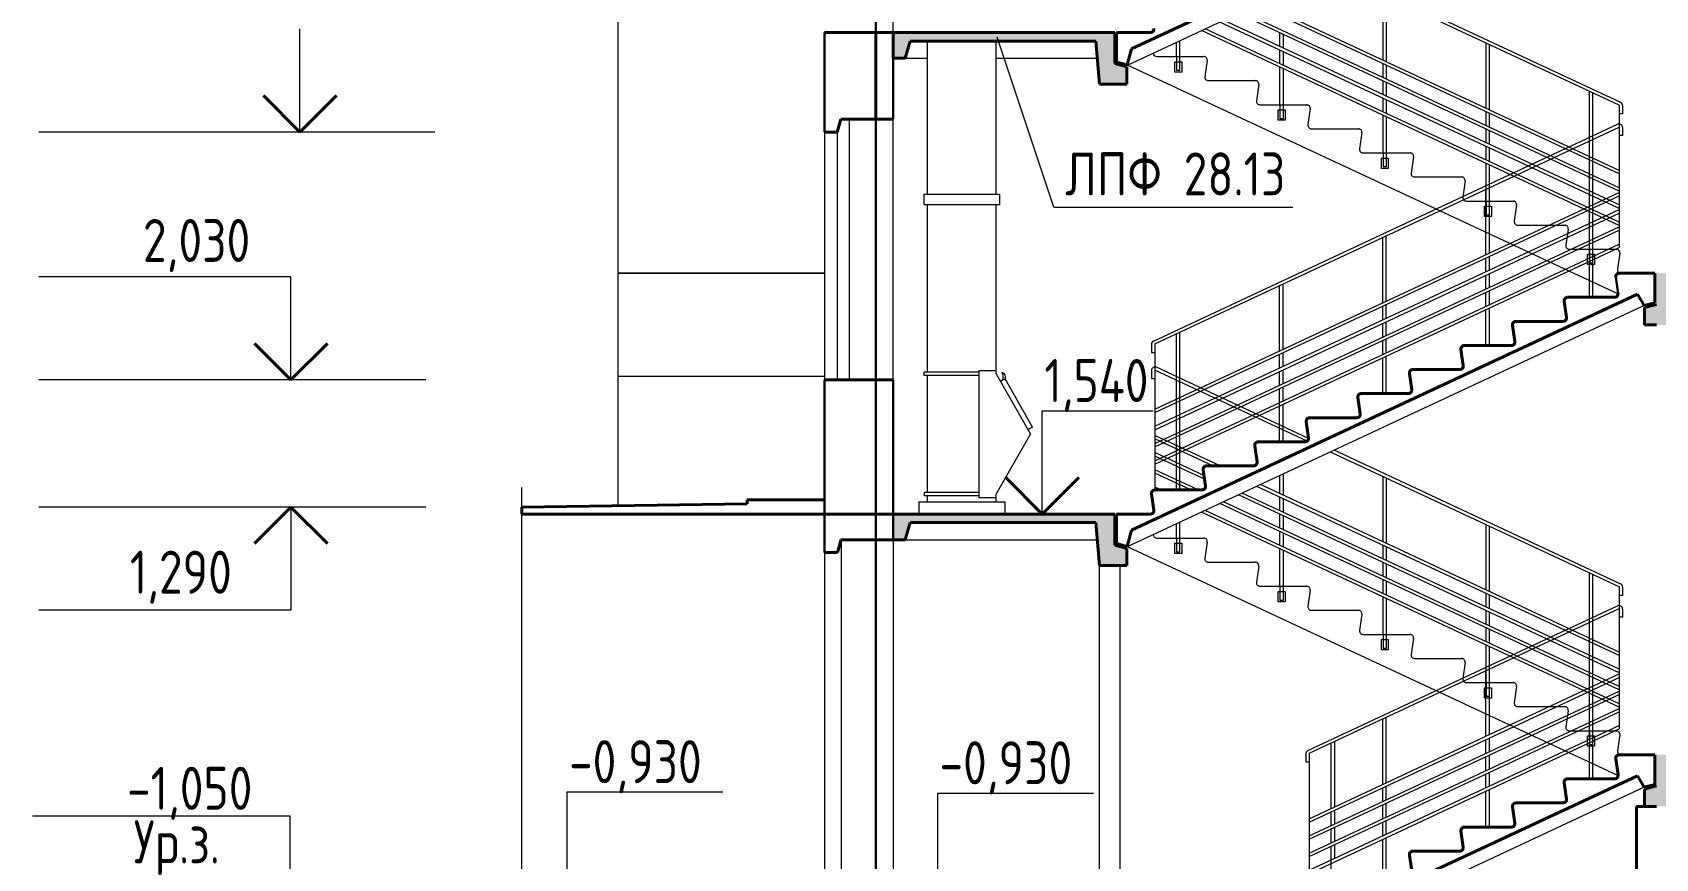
# Model space of a CAD drawing. Header units: millimetres. Extents: x 83035 to 329678, y -103769 to 22061.
# Drawn here: x 214561 to 224003, y -1884 to 2919 of the extents above; entities that cross this region are included whole.
import ezdxf

# ---------------------------------------------------------------- set-up
doc = ezdxf.new("R2010")
doc.units = ezdxf.units.MM
doc.header["$LTSCALE"] = 10
for name, color, linetype, lineweight in [('Лестница разрез', 36, 'Continuous', 20), ('Мусоропровод', 36, 'Continuous', 20), ('Размерный', 3, 'Continuous', 30), ('Разрез', 5, 'Continuous', 40), ('Разрез тонкий', 5, 'Continuous', 20), ('Символ разрез', 3, 'Continuous', 20), ('Символьный', 3, 'Continuous', 30), ('Текст разрез', 244, 'Continuous', 20)]:
    doc.layers.add(name, color=color, linetype=linetype, lineweight=lineweight)
doc.styles.add('2.5', font='', dxfattribs={"height": 250})
doc.styles.add('big 3.5', font='', dxfattribs={"height": 125})
doc.styles.get('2.5').set_extended_font_data('GOST type A')
doc.styles.get('big 3.5').set_extended_font_data('GOST type A')

# ---------------------------------------------------------------- blocks, each defined once
blk = doc.blocks.new('145')
at = {"layer": 'Символьный', "color": 0, "lineweight": 20, "ltscale": 500}
blk.add_line((-150699.8, -3411.2), (-152199.8, -3411.2), dxfattribs=at)
at = {"layer": 'Символьный', "color": 0, "lineweight": 20}
blk.add_line((-150699.8, -4011.2), (-150699.8, -3411.2), dxfattribs=at)
at = {"layer": 'Символьный', "color": 0, "lineweight": 40}
for q in [(-150912, -3799.1), (-150487.7, -3799.1)]:
    blk.add_line((-150699.8, -4011.2), q, dxfattribs=at)
at = {"layer": 'Текст разрез', "color": 0, "lineweight": 20, "ltscale": 0.5, "char_height": 250, "width": 698.829, "attachment_point": 3, "style": 'big 3.5'}
for s, insert in [('-1,050', (-150920.3, -3123.9)), ('{\\fGOST type A|b0|i0|c204|p34;Ур.з.}', (-151109.2, -3435.5))]:
    blk.add_mtext(s, dxfattribs=dict(at, insert=insert))

msp = doc.modelspace()

# ---------------------------------------------------------------- hatches: boundary and pattern name
at = {"layer": 'Разрез тонкий'}
h = msp.add_hatch(dxfattribs=at)
h.set_pattern_fill('ANSI35', color=0, scale=20, angle=90, style=0)
h.set_pattern_definition([(135, (219567.58, -1580.78), (-89.8026, -89.8026), []), (135, (219567.58, -1490.98), (-89.8026, -89.8026), [158.75, -31.75, 0, -31.75])])
h.paths.add_polyline_path([(220857.584, 119.22), (219567.584, 119.22), (219567.584, -30.78), (219637.584, -30.78), (219667.584, 69.22), (220747.584, 69.22), (220767.584, -180.78), (220857.584, -180.78), (220927.584, -180.78), (220927.584, -80.78), (220857.584, -61.983)])
h.paths.add_polyline_path([(220927.584, 5519.22), (220857.584, 5538.017), (220857.584, 5719.22), (219567.584, 5719.22), (219567.584, 5569.22), (219637.584, 5569.22), (219667.584, 5669.22), (220747.584, 5669.22), (220767.584, 5419.22), (220857.584, 5419.22), (220927.584, 5419.22)])
h.paths.add_polyline_path([(220927.584, 2719.22), (220857.584, 2738.017), (220857.584, 2919.22), (219567.584, 2919.22), (219567.584, 2769.22), (219637.584, 2769.22), (219667.584, 2869.22), (220747.584, 2869.22), (220767.584, 2619.22), (220857.584, 2619.22), (220927.584, 2619.22)])
h.paths.add_polyline_path([(224117.584, 4269.22), (225197.584, 4269.22), (225227.584, 4169.22), (225307.584, 4169.22), (225307.584, 4319.22), (224007.584, 4319.22), (224007.584, 4138.017), (223937.584, 4119.22), (223937.584, 4019.22), (224007.584, 4019.22), (224097.584, 4019.22)])
h.paths.add_polyline_path([(224117.584, 7069.22), (225197.584, 7069.22), (225227.584, 6969.22), (225307.584, 6969.22), (225307.584, 7119.22), (224007.584, 7119.22), (224007.584, 6938.017), (223937.584, 6919.22), (223937.584, 6819.22), (224007.584, 6819.22), (224097.584, 6819.22)])
h.paths.add_polyline_path([(224117.584, -1330.78), (225197.584, -1330.78), (225227.584, -1430.78), (225307.584, -1430.78), (225307.584, -1280.78), (224007.584, -1280.78), (224007.584, -1461.983), (223937.584, -1480.78), (223937.584, -1580.78), (224007.584, -1580.78), (224097.584, -1580.78)])
h.paths.add_polyline_path([(224117.584, 1469.22), (225197.584, 1469.22), (225227.584, 1369.22), (225307.584, 1369.22), (225307.584, 1519.22), (224007.584, 1519.22), (224007.584, 1338.017), (223937.584, 1319.22), (223937.584, 1219.22), (224007.584, 1219.22), (224097.584, 1219.22)])
h.paths.add_polyline_path([(220857.584, 8338.017), (220857.584, 8519.22), (219567.584, 8519.22), (219567.584, 8369.22), (219637.584, 8369.22), (219667.584, 8469.22), (220747.584, 8469.22), (220767.584, 8219.22), (220857.584, 8219.22), (220927.584, 8219.22), (220927.584, 8319.22)])
h.paths.add_polyline_path([(224117.584, 9869.22), (225197.584, 9869.22), (225227.584, 9769.22), (225307.584, 9769.22), (225307.584, 9919.22), (224007.584, 9919.22), (224007.584, 9738.017), (223937.584, 9719.22), (223937.584, 9619.22), (224007.584, 9619.22), (224097.584, 9619.22)])

# ---------------------------------------------------------------- linework, layer by layer
at = {"layer": 'Лестница разрез', "color": 0}
for p, q in [((223790.644, 2496.317), (222111.674, 3279.836)), ((223800.587, 2511.676), (222133.115, 3289.83)), ((222417.584, 2757.078), (222417.584, 3137.792)), ((222437.584, 2747.745), (222437.584, 3128.459)), ((223790.644, 1996.317), (221575.657, 3029.977)), ((223790.644, 2016.317), (221597.097, 3039.972)), ((223790.644, 2096.317), (221682.86, 3079.949)), ((223790.644, 2116.317), (221704.301, 3089.943)), ((223790.644, 1796.317), (221361.25, 2930.034)), ((223790.644, 1816.317), (221382.69, 2940.028)), ((223790.644, 1896.317), (221468.453, 2980.006)), ((223790.644, 1916.317), (221489.894, 2990)), ((221216.054, 2779.22), (221216.054, 2862.353)), ((221236.054, 2779.22), (221236.054, 2871.675)), ((221817.584, 2837.078), (221817.584, 2917.078)), ((221837.584, 2827.745), (221837.584, 2907.745)), ((223017.584, 2477.078), (223017.584, 2857.792)), ((223037.584, 2467.745), (223037.584, 2848.459)), ((221216.054, 2779.22), (221216.054, 2699.22)), ((221216.054, 2749.22), (221236.054, 2749.22)), ((221236.054, 2699.22), (221236.054, 2779.22)), ((221817.584, 2737.078), (221817.584, 2817.078)), ((221837.584, 2727.745), (221837.584, 2807.745)), ((221216.054, 2699.22), (221236.054, 2699.22)), ((221817.584, 2499.22), (221817.584, 2717.078)), ((221837.584, 2499.22), (221837.584, 2707.745)), ((222417.584, 2657.078), (222417.584, 2737.078)), ((222437.584, 2647.745), (222437.584, 2727.745)), ((222417.584, 2557.078), (222417.584, 2637.078)), ((222437.584, 2547.745), (222437.584, 2627.745)), ((223617.584, 2197.078), (223617.584, 2577.792)), ((223637.584, 2087.745), (223637.584, 2568.459)), ((221817.584, 2499.22), (221817.584, 2419.22)), ((221817.584, 2469.22), (221837.584, 2469.22)), ((221837.584, 2419.22), (221837.584, 2499.22)), ((222417.584, 2457.078), (222417.584, 2537.078)), ((222437.584, 2447.745), (222437.584, 2527.745)), ((223017.584, 2377.078), (223017.584, 2457.078)), ((223790.644, 2496.317), (223790.644, 1809.22)), ((223810.644, 2494.323), (223810.644, 2446.394)), ((221082.186, 1125.273), (223782.186, 2385.273)), ((221082.186, 1125.273), (223782.186, 2385.273)), ((221090.644, 1109.22), (223790.644, 2369.22)), ((221090.644, 1109.22), (223790.644, 2369.22)), ((221817.584, 2419.22), (221837.584, 2419.22)), ((222417.584, 2219.22), (222417.584, 2437.078)), ((222437.584, 2219.22), (222437.584, 2427.745)), ((223037.584, 2367.745), (223037.584, 2447.745)), ((223810.644, 2446.394), (223790.644, 2446.394)), ((223790.644, 2369.22), (223790.644, 1669.22)), ((223790.644, 2369.22), (223790.644, 1669.22)), ((223810.644, 2367.15), (223810.644, 2319.22)), ((223810.644, 2367.15), (223810.644, 2319.22)), ((223017.584, 2277.078), (223017.584, 2357.078)), ((223037.584, 2267.745), (223037.584, 2347.745)), ((223617.584, 1908.459), (223617.584, 2288.459)), ((223617.584, 1908.459), (223617.584, 2288.459)), ((223637.584, 1917.792), (223637.584, 2297.792)), ((223637.584, 1917.792), (223637.584, 2297.792)), ((223810.644, 2319.22), (223790.644, 2319.22)), ((223810.644, 2319.22), (223790.644, 2319.22)), ((222417.584, 2219.22), (222417.584, 2139.22)), ((222417.584, 2189.22), (222437.584, 2189.22)), ((222437.584, 2139.22), (222437.584, 2219.22)), ((223017.584, 2177.078), (223017.584, 2257.078)), ((223037.584, 2167.745), (223037.584, 2247.745)), ((223617.584, 2097.078), (223617.584, 2177.078)), ((222417.584, 2139.22), (222437.584, 2139.22)), ((223017.584, 1939.22), (223017.584, 2157.078)), ((223037.584, 1939.22), (223037.584, 2147.745)), ((221090.644, 729.22), (223790.644, 1989.22)), ((221090.644, 729.22), (223790.644, 1989.22)), ((223016.054, 1627.745), (223016.054, 2008.459)), ((223016.054, 1627.745), (223016.054, 2008.459)), ((223036.054, 1637.078), (223036.054, 2017.792)), ((223036.054, 1637.078), (223036.054, 2017.792)), ((223617.584, 1997.078), (223617.584, 2077.078)), ((223637.584, 1987.745), (223637.584, 2067.745)), ((221090.644, 709.22), (223790.644, 1969.22)), ((221090.644, 709.22), (223790.644, 1969.22)), ((221090.644, 629.22), (223790.644, 1889.22)), ((221090.644, 629.22), (223790.644, 1889.22)), ((223017.584, 1939.22), (223017.584, 1859.22)), ((223017.584, 1909.22), (223037.584, 1909.22)), ((223037.584, 1859.22), (223037.584, 1939.22)), ((223617.584, 1897.078), (223617.584, 1977.078)), ((223617.584, 1808.459), (223617.584, 1888.459)), ((223617.584, 1808.459), (223617.584, 1888.459)), ((223637.584, 1887.745), (223637.584, 1967.745)), ((223637.584, 1817.792), (223637.584, 1897.792)), ((223637.584, 1817.792), (223637.584, 1897.792)), ((221090.644, 609.22), (223790.644, 1869.22)), ((221090.644, 609.22), (223790.644, 1869.22)), ((223017.584, 1859.22), (223037.584, 1859.22)), ((223617.584, 1659.22), (223617.584, 1877.078)), ((223637.584, 1659.22), (223637.584, 1867.745)), ((223637.584, 1717.792), (223637.584, 1797.792)), ((223637.584, 1717.792), (223637.584, 1797.792)), ((221090.644, 529.22), (223790.644, 1789.22)), ((221090.644, 529.22), (223790.644, 1789.22)), ((221090.644, 509.22), (223790.644, 1769.22)), ((221090.644, 509.22), (223790.644, 1769.22)), ((222416.054, 1347.745), (222416.054, 1728.459)), ((222416.054, 1347.745), (222416.054, 1728.459)), ((222436.054, 1357.078), (222436.054, 1737.792)), ((222436.054, 1357.078), (222436.054, 1737.792)), ((223617.584, 1708.459), (223617.584, 1788.459)), ((223617.584, 1708.459), (223617.584, 1788.459)), ((221090.644, 429.22), (223790.644, 1689.22)), ((221090.644, 429.22), (223790.644, 1689.22)), ((221090.644, 409.22), (223790.644, 1669.22)), ((221090.644, 409.22), (223790.644, 1669.22)), ((223016.054, 1527.745), (223016.054, 1607.745)), ((223016.054, 1527.745), (223016.054, 1607.745)), ((223036.054, 1537.078), (223036.054, 1617.078)), ((223036.054, 1537.078), (223036.054, 1617.078)), ((223617.584, 1608.459), (223617.584, 1688.459)), ((223617.584, 1608.459), (223617.584, 1688.459)), ((223617.584, 1659.22), (223617.584, 1579.22)), ((223617.584, 1659.22), (223637.584, 1659.22)), ((223617.584, 1629.22), (223637.584, 1629.22)), ((223637.584, 1617.792), (223637.584, 1697.792)), ((223637.584, 1617.792), (223637.584, 1697.792)), ((223637.584, 1579.22), (223637.584, 1659.22)), ((223036.054, 1437.078), (223036.054, 1517.078)), ((223036.054, 1437.078), (223036.054, 1517.078)), ((223617.584, 1379.22), (223617.584, 1588.459)), ((223617.584, 1379.22), (223617.584, 1588.459)), ((223617.584, 1579.22), (223637.584, 1579.22)), ((223637.584, 1379.22), (223637.584, 1597.792)), ((223637.584, 1379.22), (223637.584, 1597.792)), ((221816.054, 1067.745), (221816.054, 1448.459)), ((221816.054, 1067.745), (221816.054, 1448.459)), ((221836.054, 1077.078), (221836.054, 1457.792)), ((221836.054, 1077.078), (221836.054, 1457.792)), ((223016.054, 1427.745), (223016.054, 1507.745)), ((223016.054, 1427.745), (223016.054, 1507.745)), ((223036.054, 1337.078), (223036.054, 1417.078)), ((223036.054, 1337.078), (223036.054, 1417.078)), ((222416.054, 1247.745), (222416.054, 1327.745)), ((222416.054, 1247.745), (222416.054, 1327.745)), ((222436.054, 1257.078), (222436.054, 1337.078)), ((222436.054, 1257.078), (222436.054, 1337.078)), ((223016.054, 1327.745), (223016.054, 1407.745)), ((223016.054, 1327.745), (223016.054, 1407.745)), ((223617.584, 1379.22), (223637.584, 1379.22)), ((222416.054, 1147.745), (222416.054, 1227.745)), ((222416.054, 1147.745), (222416.054, 1227.745)), ((222436.054, 1157.078), (222436.054, 1237.078)), ((222436.054, 1157.078), (222436.054, 1237.078)), ((223016.054, 1099.22), (223016.054, 1307.745)), ((223016.054, 1099.22), (223016.054, 1307.745)), ((223036.054, 1099.22), (223036.054, 1317.078)), ((223036.054, 1099.22), (223036.054, 1317.078)), ((221216.054, 687.745), (221216.054, 1168.459)), ((221216.054, 687.745), (221216.054, 1168.459)), ((221236.054, 797.078), (221236.054, 1177.792)), ((221236.054, 797.078), (221236.054, 1177.792)), ((222436.054, 1057.078), (222436.054, 1137.078)), ((222436.054, 1057.078), (222436.054, 1137.078)), ((221070.644, 1107.15), (221070.644, 1059.22)), ((221070.644, 1107.15), (221070.644, 1059.22)), ((221070.644, 1059.22), (221090.644, 1059.22)), ((221070.644, 1059.22), (221090.644, 1059.22)), ((221090.644, 1109.22), (221090.644, 409.22)), ((221090.644, 1109.22), (221090.644, 259.22)), ((221816.054, 967.745), (221816.054, 1047.745)), ((221816.054, 967.745), (221816.054, 1047.745)), ((221836.054, 977.078), (221836.054, 1057.078)), ((221836.054, 977.078), (221836.054, 1057.078)), ((222416.054, 1047.745), (222416.054, 1127.745)), ((222416.054, 1047.745), (222416.054, 1127.745)), ((221070.644, 954.246), (221070.644, 906.317)), ((221976.263, 543.028), (221090.644, 956.317)), ((221984.524, 559.173), (221099.102, 972.37)), ((221816.054, 867.745), (221816.054, 947.745)), ((221816.054, 867.745), (221816.054, 947.745)), ((221836.054, 877.078), (221836.054, 957.078)), ((221836.054, 877.078), (221836.054, 957.078)), ((222416.054, 819.22), (222416.054, 1027.745)), ((222416.054, 819.22), (222416.054, 1027.745)), ((222436.054, 819.22), (222436.054, 1037.078)), ((222436.054, 819.22), (222436.054, 1037.078)), ((221070.644, 906.317), (221090.644, 906.317)), ((221216.054, 517.792), (221216.054, 897.792)), ((221236.054, 508.459), (221236.054, 888.459)), ((221836.054, 777.078), (221836.054, 857.078)), ((221836.054, 777.078), (221836.054, 857.078)), ((221236.054, 697.078), (221236.054, 777.078)), ((221236.054, 697.078), (221236.054, 777.078)), ((221816.054, 539.22), (221816.054, 847.745)), ((221816.054, 539.22), (221816.054, 847.745)), ((221836.054, 539.22), (221836.054, 757.078)), ((221836.054, 539.22), (221836.054, 757.078)), ((221216.054, 587.745), (221216.054, 667.745)), ((221216.054, 587.745), (221216.054, 667.745)), ((221236.054, 597.078), (221236.054, 677.078)), ((221236.054, 597.078), (221236.054, 677.078)), ((221470.136, 399.22), (221090.644, 576.317)), ((221216.054, 487.745), (221216.054, 567.745)), ((221216.054, 487.745), (221216.054, 567.745)), ((221236.054, 497.078), (221236.054, 577.078)), ((221236.054, 497.078), (221236.054, 577.078)), ((221427.279, 399.22), (221090.644, 556.317)), ((221375.565, 343.354), (221090.644, 476.317)), ((221216.054, 417.792), (221216.054, 497.792)), ((221236.054, 408.459), (221236.054, 488.459)), ((221236.054, 259.22), (221236.054, 477.078)), ((221236.054, 259.22), (221236.054, 477.078)), ((223790.644, -303.683), (222111.674, 479.836)), ((223800.587, -288.324), (222133.115, 489.83)), ((221378.626, 321.925), (221090.644, 456.317)), ((221216.054, 259.22), (221216.054, 467.745)), ((221216.054, 259.22), (221216.054, 467.745)), ((221216.054, 317.792), (221216.054, 397.792)), ((221236.054, 308.459), (221236.054, 388.459)), ((221341.565, 259.22), (221090.644, 376.317)), ((221298.708, 259.22), (221090.644, 356.317)), ((221216.054, 259.22), (221216.054, 297.792)), ((221236.054, 259.22), (221236.054, 288.459)), ((223790.644, -683.683), (221704.301, 289.943)), ((221817.584, 237.078), (221817.584, 342.749)), ((221837.584, 227.745), (221837.584, 352.072)), ((222417.584, -42.922), (222417.584, 337.792)), ((222437.584, -52.255), (222437.584, 328.459)), ((221127.279, 259.22), (221090.644, 276.317)), ((223790.644, -883.683), (221489.894, 190)), ((223790.644, -803.683), (221575.657, 229.977)), ((223790.644, -783.683), (221597.097, 239.972)), ((223790.644, -703.683), (221682.86, 279.949)), ((221817.584, 137.078), (221817.584, 217.078)), ((221837.584, 127.745), (221837.584, 207.745)), ((223790.644, -1003.683), (221361.25, 130.034)), ((223790.644, -983.683), (221382.69, 140.028)), ((223790.644, -903.683), (221468.453, 180.006)), ((221817.584, 37.078), (221817.584, 117.078)), ((221837.584, 27.745), (221837.584, 107.745)), ((221216.054, -20.78), (221216.054, 62.353)), ((221236.054, -20.78), (221236.054, 71.675)), ((221817.584, -62.922), (221817.584, 17.078)), ((221837.584, -72.255), (221837.584, 7.745)), ((223017.584, -322.922), (223017.584, 57.792)), ((223037.584, -332.255), (223037.584, 48.459)), ((221216.054, -20.78), (221216.054, -100.78)), ((221216.054, -50.78), (221236.054, -50.78)), ((221236.054, -100.78), (221236.054, -20.78)), ((221817.584, -300.78), (221817.584, -82.922)), ((221837.584, -300.78), (221837.584, -92.255)), ((222417.584, -142.922), (222417.584, -62.922)), ((222437.584, -152.255), (222437.584, -72.255)), ((221216.054, -100.78), (221236.054, -100.78)), ((222417.584, -242.922), (222417.584, -162.922)), ((222437.584, -252.255), (222437.584, -172.255)), ((222417.584, -342.922), (222417.584, -262.922)), ((222437.584, -352.255), (222437.584, -272.255)), ((223617.584, -602.922), (223617.584, -222.208)), ((223637.584, -712.255), (223637.584, -231.541)), ((221817.584, -300.78), (221817.584, -380.78)), ((221817.584, -330.78), (221837.584, -330.78)), ((221837.584, -380.78), (221837.584, -300.78)), ((222417.584, -580.78), (222417.584, -362.922)), ((222437.584, -580.78), (222437.584, -372.255)), ((223017.584, -422.922), (223017.584, -342.922)), ((223037.584, -432.255), (223037.584, -352.255)), ((223790.644, -303.683), (223790.644, -990.78)), ((223810.644, -353.606), (223790.644, -353.606)), ((223810.644, -305.677), (223810.644, -353.606)), ((221817.584, -380.78), (221837.584, -380.78)), ((221980.221, -1255.644), (223782.186, -414.727)), ((221987.584, -1271.549), (223790.644, -430.78)), ((223017.584, -522.922), (223017.584, -442.922)), ((223037.584, -532.255), (223037.584, -452.255)), ((223790.644, -430.78), (223790.644, -1130.78)), ((223810.644, -432.85), (223810.644, -480.78)), ((223017.584, -622.922), (223017.584, -542.922)), ((223037.584, -632.255), (223037.584, -552.255)), ((223617.584, -891.541), (223617.584, -511.541)), ((223637.584, -882.208), (223637.584, -502.208)), ((223810.644, -480.78), (223790.644, -480.78)), ((222417.584, -580.78), (222417.584, -660.78)), ((222417.584, -610.78), (222437.584, -610.78)), ((222417.584, -660.78), (222437.584, -660.78)), ((222437.584, -660.78), (222437.584, -580.78)), ((223017.584, -860.78), (223017.584, -642.922)), ((223037.584, -860.78), (223037.584, -652.255)), ((223617.584, -702.922), (223617.584, -622.922)), ((223617.584, -802.922), (223617.584, -722.922)), ((223637.584, -812.255), (223637.584, -732.255)), ((221987.584, -1652.208), (223790.644, -810.78)), ((221987.584, -1672.208), (223790.644, -830.78)), ((223016.054, -1172.255), (223016.054, -791.541)), ((223036.054, -1162.922), (223036.054, -782.208)), ((223617.584, -902.922), (223617.584, -822.922)), ((223637.584, -912.255), (223637.584, -832.255)), ((221987.584, -1752.208), (223790.644, -910.78)), ((221987.584, -1772.208), (223790.644, -930.78)), ((223017.584, -860.78), (223017.584, -940.78)), ((223017.584, -890.78), (223037.584, -890.78)), ((223017.584, -940.78), (223037.584, -940.78)), ((223037.584, -940.78), (223037.584, -860.78)), ((223617.584, -991.541), (223617.584, -911.541)), ((223617.584, -1140.78), (223617.584, -922.922)), ((223637.584, -982.208), (223637.584, -902.208)), ((223637.584, -1140.78), (223637.584, -932.255)), ((221987.584, -1852.208), (223790.644, -1010.78)), ((221987.584, -1872.208), (223790.644, -1030.78)), ((223617.584, -1091.541), (223617.584, -1011.541)), ((223637.584, -1082.208), (223637.584, -1002.208)), ((221987.584, -1952.208), (223790.644, -1110.78)), ((221987.584, -1972.208), (223790.644, -1130.78)), ((222416.054, -1452.255), (222416.054, -1071.541)), ((222436.054, -1442.922), (222436.054, -1062.208)), ((223617.584, -1191.541), (223617.584, -1111.541)), ((223637.584, -1182.208), (223637.584, -1102.208)), ((222116.054, -1592.255), (222116.054, -1211.644)), ((222136.054, -1582.922), (222136.054, -1202.208)), ((223016.054, -1272.255), (223016.054, -1192.255)), ((223036.054, -1262.922), (223036.054, -1182.922)), ((223617.584, -1140.78), (223637.584, -1140.78)), ((223617.584, -1140.78), (223617.584, -1220.78)), ((223617.584, -1170.78), (223637.584, -1170.78)), ((223617.584, -1420.78), (223617.584, -1211.541)), ((223617.584, -1220.78), (223637.584, -1220.78)), ((223637.584, -1220.78), (223637.584, -1140.78)), ((223637.584, -1420.78), (223637.584, -1202.208)), ((221968.679, -1273.767), (221968.679, -1321.697)), ((221968.679, -1321.697), (221987.584, -1321.697)), ((221987.584, -1271.549), (221987.584, -1972.208)), ((223016.054, -1372.255), (223016.054, -1292.255)), ((223036.054, -1362.922), (223036.054, -1282.922)), ((223016.054, -1472.255), (223016.054, -1392.255)), ((223036.054, -1462.922), (223036.054, -1382.922)), ((222416.054, -1552.255), (222416.054, -1472.255)), ((222436.054, -1542.922), (222436.054, -1462.922)), ((223016.054, -1700.78), (223016.054, -1492.255)), ((223036.054, -1700.78), (223036.054, -1482.922)), ((222136.054, -1682.922), (222136.054, -1602.922)), ((222416.054, -1652.255), (222416.054, -1572.255)), ((222436.054, -1642.922), (222436.054, -1562.922)), ((222116.054, -1692.255), (222116.054, -1612.255)), ((222416.054, -1752.255), (222416.054, -1672.255)), ((222436.054, -1742.922), (222436.054, -1662.922)), ((222116.054, -1792.255), (222116.054, -1712.255)), ((222136.054, -1782.922), (222136.054, -1702.922)), ((222416.054, -1980.78), (222416.054, -1772.255)), ((222436.054, -1980.78), (222436.054, -1762.922)), ((222116.054, -2120.78), (222116.054, -1812.255)), ((222136.054, -1882.922), (222136.054, -1802.922))]:
    msp.add_line(p, q, dxfattribs=at)
for points in [[(221206.054, 2749.22), (221246.054, 2749.22), (221246.054, 2689.22), (221206.054, 2689.22)], [(221807.584, 2469.22), (221847.584, 2469.22), (221847.584, 2409.22), (221807.584, 2409.22)], [(222407.584, 2189.22), (222447.584, 2189.22), (222447.584, 2129.22), (222407.584, 2129.22)], [(223007.584, 1909.22), (223047.584, 1909.22), (223047.584, 1849.22), (223007.584, 1849.22)], [(223607.584, 1629.22), (223647.584, 1629.22), (223647.584, 1569.22), (223607.584, 1569.22)], [(221206.054, -50.78), (221246.054, -50.78), (221246.054, -110.78), (221206.054, -110.78)], [(221807.584, -330.78), (221847.584, -330.78), (221847.584, -390.78), (221807.584, -390.78)], [(222407.584, -610.78), (222447.584, -610.78), (222447.584, -670.78), (222407.584, -670.78)], [(223007.584, -890.78), (223047.584, -890.78), (223047.584, -950.78), (223007.584, -950.78)], [(223607.584, -1170.78), (223647.584, -1170.78), (223647.584, -1230.78), (223607.584, -1230.78)]]:
    msp.add_lwpolyline(points, close=True, dxfattribs=at)
for centre, start, end in [((223790.644, 2494.323), 0, 64.9831065), ((223790.644, 2367.15), 0, 115.0168935), ((223790.644, 2367.15), 0, 115.0168935), ((221090.644, 1107.15), 115.0168935, 180), ((221090.644, 1107.15), 115.0168935, 180), ((221090.644, 954.246), 64.9831065, 180), ((223790.644, -305.677), 0, 64.9831065), ((223790.644, -432.85), 0, 115.0168935), ((221988.679, -1273.767), 115.0168935, 180)]:
    msp.add_arc(centre, 20, start, end, dxfattribs=at)
at = {"layer": 'Мусоропровод', "color": 0}
for p, q in [((219767.584, 1979.22), (219767.584, 2869.22)), ((220167.584, 1979.22), (220167.584, 2869.22)), ((219747.584, 1979.22), (220187.584, 1979.22)), ((219747.584, 1919.22), (219747.584, 1979.22)), ((219747.584, 1919.22), (220187.584, 1919.22)), ((219767.584, 944.22), (219767.584, 1919.22)), ((220167.584, 934.22), (220167.584, 1919.22)), ((220187.584, 1919.22), (220187.584, 1979.22)), ((220067.584, 944.22), (219747.584, 944.22)), ((219747.584, 924.22), (219747.584, 944.22)), ((220067.584, 954.22), (220167.584, 954.22)), ((220067.584, 214.22), (220067.584, 954.22)), ((220067.584, 924.22), (219747.584, 924.22)), ((219767.584, 244.22), (219767.584, 924.22)), ((220167.584, 934.22), (220367.584, 584.22)), ((220167.584, 234.22), (220367.584, 584.22)), ((219717.584, 189.22), (219717.584, 119.22)), ((219717.584, 189.22), (220217.584, 189.22)), ((220067.584, 244.22), (219747.584, 244.22)), ((219747.584, 244.22), (219747.584, 224.22)), ((220067.584, 224.22), (219747.584, 224.22)), ((219767.584, 189.22), (219767.584, 224.22)), ((220167.584, 214.22), (220067.584, 214.22)), ((220167.584, 189.22), (220167.584, 234.22)), ((220217.584, 189.22), (220217.584, 119.22))]:
    msp.add_line(p, q, dxfattribs=at)
at = {"layer": 'Мусоропровод', "color": 0, "extrusion": (0, 0, -1)}
for p, q in [((220192.391, 890.808), (220218.438, 905.692)), ((220378.747, 625.152), (220218.438, 905.692)), ((220378.747, 625.152), (220352.7, 610.267))]:
    msp.add_line(p, q, dxfattribs=at)
for centre, radius, start, end in [((-220189.922, 915.011), 30, 108.0962109, 198.0962109), ((-220157.56, 917.395), 49.195, 147.914283, 205.3910619)]:
    msp.add_arc(centre, radius, start, end, dxfattribs=at)
at = {"layer": 'Размерный', "color": 0, "ltscale": 0.2}
msp.add_line((219467.584, -7999.088), (219467.584, 15297.318), dxfattribs=at)
at = {"layer": 'Разрез', "color": 0}
for p, q in [((223898.619, 4196.679), (220954.711, 2824.411)), ((219167.584, 2919.22), (219567.584, 2919.22)), ((219167.584, 2919.22), (219567.584, 2919.22)), ((219467.584, 2414.22), (219467.584, 2919.22)), ((220857.584, 2919.22), (219567.584, 2919.22)), ((220857.584, 2919.22), (219567.584, 2919.22)), ((219567.584, 2769.22), (219567.584, 2919.22)), ((219567.584, 2769.22), (219567.584, 2919.22)), ((219637.584, 2769.22), (219667.584, 2869.22)), ((219637.584, 2769.22), (219667.584, 2869.22)), ((219667.584, 2869.22), (220747.584, 2869.22)), ((219667.584, 2869.22), (220747.584, 2869.22)), ((220767.584, 2619.22), (220747.584, 2869.22)), ((220767.584, 2619.22), (220747.584, 2869.22)), ((220857.584, 2738.017), (220857.584, 2919.22)), ((220857.584, 2738.017), (220857.584, 2919.22)), ((221064.524, 2919.22), (220867.584, 2919.22)), ((220867.584, 2919.22), (220867.584, 2746.976)), ((219567.584, 2769.22), (219637.584, 2769.22)), ((219567.584, 2769.22), (219637.584, 2769.22)), ((220867.584, 2746.976), (220928.078, 2730.732)), ((220928.078, 2730.732), (220954.711, 2824.411)), ((220927.584, 2719.22), (220857.584, 2738.017)), ((220927.584, 2719.22), (220857.584, 2738.017)), ((220927.584, 2619.22), (220927.584, 2719.22)), ((220927.584, 2619.22), (220927.584, 2719.22)), ((220857.584, 2619.22), (220767.584, 2619.22)), ((220857.584, 2619.22), (220767.584, 2619.22)), ((220927.584, 2619.22), (220857.584, 2619.22)), ((220927.584, 2619.22), (220857.584, 2619.22)), ((219242.584, 2339.22), (219264.219, 2414.22)), ((219567.584, 2414.22), (219264.219, 2414.22)), ((219167.584, 2339.22), (219242.584, 2339.22)), ((223790.644, 1519.22), (223997.584, 1519.22)), ((223800.644, 1519.22), (223997.584, 1519.22)), ((223997.584, 1519.22), (223997.584, 1346.976)), ((223997.584, 1519.22), (223997.584, 1346.976)), ((223898.619, 1396.679), (220954.711, 24.411)), ((223470.845, 1356.392), (223484.323, 1262.049)), ((223764.524, 1379.22), (223490.644, 1379.22)), ((223937.089, 1330.732), (223898.619, 1396.679)), ((223997.584, 1346.976), (223937.089, 1330.732)), ((223997.584, 1346.976), (223937.089, 1330.732)), ((223937.584, 1319.22), (224007.584, 1338.017)), ((223464.524, 1239.22), (223190.644, 1239.22)), ((223937.584, 1219.22), (223937.584, 1319.22)), ((223170.845, 1216.392), (223184.323, 1122.049)), ((223937.584, 1219.22), (224007.584, 1219.22)), ((222870.845, 1076.392), (222884.323, 982.049)), ((223164.524, 1099.22), (222887.584, 1099.22)), ((222864.524, 959.22), (222587.584, 959.22)), ((219567.584, 899.22), (219167.584, 899.22)), ((222570.845, 936.392), (222584.323, 842.049)), ((222270.845, 796.392), (222284.323, 702.049)), ((222564.524, 819.22), (222287.584, 819.22)), ((222264.524, 679.22), (221987.584, 679.22)), ((221970.845, 656.392), (221984.323, 562.049)), ((221670.845, 516.392), (221684.323, 422.049)), ((221964.524, 539.22), (221687.584, 539.22)), ((221664.524, 399.22), (221387.584, 399.22)), ((221370.845, 376.392), (221384.323, 282.049)), ((218717.584, 201.22), (219167.584, 201.22)), ((218717.584, 179.22), (218717.584, 201.22)), ((221070.845, 236.392), (221084.323, 142.049)), ((221364.524, 259.22), (221087.584, 259.22)), ((217407.584, 159.22), (218717.584, 179.22)), ((217407.584, 159.22), (217407.584, 119.22)), ((217407.584, 119.22), (219167.584, 119.22)), ((219167.584, 119.22), (219567.584, 119.22)), ((219167.584, 119.22), (219567.584, 119.22)), ((220857.584, 119.22), (219567.584, 119.22)), ((220857.584, 119.22), (219567.584, 119.22)), ((220857.584, -61.983), (220857.584, 119.22)), ((220857.584, -61.983), (220857.584, 119.22)), ((221064.524, 119.22), (220867.584, 119.22)), ((220867.584, 119.22), (220867.584, -53.024)), ((219637.584, -30.78), (219667.584, 69.22)), ((219637.584, -30.78), (219667.584, 69.22)), ((219667.584, 69.22), (220747.584, 69.22)), ((219667.584, 69.22), (220747.584, 69.22)), ((220767.584, -180.78), (220747.584, 69.22)), ((220767.584, -180.78), (220747.584, 69.22)), ((220928.078, -69.268), (220954.711, 24.411)), ((219243.282, -104.109), (219264.918, -29.109)), ((219567.584, -30.609), (219264.219, -30.609)), ((219567.584, -30.78), (219637.584, -30.78)), ((219567.584, -30.78), (219637.584, -30.78)), ((220927.584, -80.78), (220857.584, -61.983)), ((220927.584, -80.78), (220857.584, -61.983)), ((220867.584, -53.024), (220928.078, -69.268)), ((220927.584, -180.78), (220927.584, -80.78)), ((220927.584, -180.78), (220927.584, -80.78)), ((219168.282, -104.109), (219243.282, -104.109)), ((220857.584, -180.78), (220767.584, -180.78)), ((220857.584, -180.78), (220767.584, -180.78)), ((220927.584, -180.78), (220857.584, -180.78)), ((220927.584, -180.78), (220857.584, -180.78)), ((223770.845, -1303.608), (223784.323, -1397.951)), ((223790.644, -1280.78), (223997.584, -1280.78)), ((223800.644, -1280.78), (223997.584, -1280.78)), ((223997.584, -1280.78), (223997.584, -1453.024)), ((223997.584, -1280.78), (223997.584, -1453.024)), ((223898.619, -1403.321), (222387.674, -2106.694)), ((223937.089, -1469.268), (223898.619, -1403.321)), ((223470.845, -1443.608), (223484.323, -1537.951)), ((223764.524, -1420.78), (223490.644, -1420.78)), ((223997.584, -1453.024), (223937.089, -1469.268)), ((223997.584, -1453.024), (223937.089, -1469.268)), ((223937.584, -1480.78), (224007.584, -1461.983)), ((223937.584, -1580.78), (223937.584, -1480.78)), ((223170.845, -1583.608), (223184.323, -1677.951)), ((223464.524, -1560.78), (223190.644, -1560.78)), ((223892.584, -2105.195), (223892.584, -1580.78)), ((223892.584, -1580.78), (223937.584, -1580.78)), ((223937.584, -1580.78), (224007.584, -1580.78)), ((222870.845, -1723.608), (222884.323, -1817.951)), ((223164.524, -1700.78), (222887.584, -1700.78)), ((222570.845, -1863.608), (222584.323, -1957.951)), ((222864.524, -1840.78), (222587.584, -1840.78))]:
    msp.add_line(p, q, dxfattribs=at)
at = {"layer": 'Разрез', "color": 0, "lineweight": 30}
for p, q in [((219167.584, 2919.22), (219167.584, 2339.22)), ((219567.584, 2414.22), (219567.584, 2919.22)), ((223770.845, 1496.392), (223784.323, 1402.049)), ((219167.584, 899.22), (219167.584, 119.22)), ((219567.584, 119.22), (219567.584, 899.22)), ((219168.282, 195.891), (219168.282, -104.109)), ((219567.584, -30.779), (219567.584, 119.22))]:
    msp.add_line(p, q, dxfattribs=at)
at = {"layer": 'Разрез', "color": 0, "lineweight": 9}
for p, q in [((221074.524, 2919.22), (220867.584, 2919.22)), ((220867.584, 2919.22), (220867.584, 2746.976)), ((219637.584, 2769.22), (219767.584, 2769.22)), ((220167.584, 2769.22), (220755.584, 2769.22)), ((220867.584, 2746.976), (220928.078, 2730.732)), ((220928.078, 2730.732), (220928.078, 2728.116)), ((220867.584, 119.22), (220867.584, -53.024)), ((221074.524, 119.22), (220867.584, 119.22)), ((219637.584, -30.78), (220755.584, -30.78)), ((220867.584, -53.024), (220928.078, -69.268)), ((220928.078, -69.268), (220928.078, -71.884))]:
    msp.add_line(p, q, dxfattribs=at)
at = {"layer": 'Разрез', "color": 0}
for centre, start, end in [((221064.524, 2939.22), 270, 8.1301024), ((223790.644, 1499.22), 90, 188.1301024), ((223490.644, 1359.22), 90, 188.1301024), ((223764.524, 1399.22), 270, 8.1301024), ((223190.644, 1219.22), 90, 188.1301024), ((223464.524, 1259.22), 270, 8.1301024), ((222890.644, 1079.22), 90, 188.1301024), ((223164.524, 1119.22), 270, 8.1301024), ((222590.644, 939.22), 90, 188.1301024), ((222864.524, 979.22), 270, 8.1301024), ((222290.644, 799.22), 90, 188.1301024), ((222564.524, 839.22), 270, 8.1301024), ((221990.644, 659.22), 90, 188.1301024), ((222264.524, 699.22), 270, 8.1301024), ((221690.644, 519.22), 90, 188.1301024), ((221964.524, 559.22), 270, 8.1301024), ((221390.644, 379.22), 90, 188.1301024), ((221664.524, 419.22), 270, 8.1301024), ((221090.644, 239.22), 90, 188.1301024), ((221364.524, 279.22), 270, 8.1301024), ((221064.524, 139.22), 270, 8.1301024), ((223790.644, -1300.78), 90, 188.1301024), ((223764.524, -1400.78), 270, 8.1301024), ((223490.644, -1440.78), 90, 188.1301024), ((223190.644, -1580.78), 90, 188.1301024), ((223464.524, -1540.78), 270, 8.1301024), ((223164.524, -1680.78), 270, 8.1301024), ((222890.644, -1720.78), 90, 188.1301024), ((222590.644, -1860.78), 90, 188.1301024), ((222864.524, -1820.78), 270, 8.1301024)]:
    msp.add_arc(centre, 20, start, end, dxfattribs=at)
at = {"layer": 'Разрез тонкий', "color": 0}
for p, q in [((217968.094, 167.778), (217967.584, 12719.22)), ((219567.584, 2919.22), (219567.584, 5214.22)), ((223937.089, 4130.732), (220928.078, 2728.116)), ((219637.584, 2769.22), (219767.584, 2769.22)), ((220167.584, 2769.22), (220755.584, 2769.22)), ((221100.644, 2779.22), (221374.524, 2779.22)), ((221394.323, 2756.392), (221380.845, 2662.049)), ((220928.078, 2730.732), (223784.524, 1399.233)), ((221400.644, 2639.22), (221674.524, 2639.22)), ((221694.323, 2616.392), (221680.845, 2522.049)), ((221700.644, 2499.22), (221977.584, 2499.22)), ((221994.323, 2476.392), (221980.845, 2382.049)), ((219314.219, 899.22), (219314.219, 2414.22)), ((219567.584, 119.22), (219567.584, 2414.22)), ((219167.584, 2339.22), (219167.584, 899.22)), ((219242.584, 2339.22), (219242.252, 899.22)), ((222000.644, 2359.22), (222277.584, 2359.22)), ((222294.323, 2336.392), (222280.845, 2242.049)), ((222300.644, 2219.22), (222577.584, 2219.22)), ((222594.323, 2196.392), (222580.845, 2102.049)), ((222600.644, 2079.22), (222877.584, 2079.22)), ((222894.323, 2056.392), (222880.845, 1962.049)), ((222900.644, 1939.22), (223177.584, 1939.22)), ((223194.323, 1916.392), (223180.845, 1822.049)), ((223200.644, 1799.22), (223477.584, 1799.22)), ((223494.323, 1776.392), (223480.845, 1682.049)), ((223500.644, 1659.22), (223777.584, 1659.22)), ((223794.323, 1636.392), (223780.845, 1542.049)), ((217967.584, 1519.22), (219167.584, 1519.22)), ((219167.584, 1519.22), (217967.584, 1519.22)), ((223937.089, 1330.732), (220928.078, -71.884)), ((219167.584, 919.22), (217967.584, 919.22)), ((219167.584, 919.22), (217967.584, 919.22)), ((217407.584, -2097.056), (217407.584, 272.944)), ((219264.918, -29.109), (219264.918, -2094.544)), ((219567.584, -32.13), (219567.584, -2250.78)), ((219637.584, -30.78), (220755.584, -30.78)), ((220928.078, -69.268), (223784.524, -1400.767)), ((221100.644, -20.78), (221374.524, -20.78)), ((221394.323, -43.608), (221380.845, -137.951)), ((219168.282, -104.109), (219168.282, -2174.109)), ((220767.584, -2240.78), (220767.584, -180.78)), ((220887.584, -2240.78), (220887.584, -180.78)), ((221400.644, -160.78), (221674.524, -160.78)), ((221694.323, -183.608), (221680.845, -277.951)), ((221700.644, -300.78), (221977.584, -300.78)), ((221994.323, -323.608), (221980.845, -417.951)), ((222000.644, -440.78), (222277.584, -440.78)), ((222294.323, -463.608), (222280.845, -557.951)), ((222300.644, -580.78), (222577.584, -580.78)), ((222594.323, -603.608), (222580.845, -697.951)), ((222600.644, -720.78), (222877.584, -720.78)), ((222894.323, -743.608), (222880.845, -837.951)), ((222900.644, -860.78), (223177.584, -860.78)), ((223194.323, -883.608), (223180.845, -977.951)), ((223200.644, -1000.78), (223477.584, -1000.78)), ((223494.323, -1023.608), (223480.845, -1117.951)), ((223500.644, -1140.78), (223777.584, -1140.78)), ((223794.323, -1163.608), (223780.845, -1257.951)), ((223937.089, -1469.268), (222570.088, -2106.694))]:
    msp.add_line(p, q, dxfattribs=at)
for centre, start, end in [((221100.644, 2799.22), 179.9635158, 270), ((221374.524, 2759.22), 351.8698976, 90), ((221400.644, 2659.22), 171.8698976, 270), ((221674.524, 2619.22), 351.8698976, 90), ((221700.644, 2519.22), 171.8698976, 270), ((221974.524, 2479.22), 351.8698976, 90), ((222000.644, 2379.22), 171.8698976, 270), ((222274.524, 2339.22), 351.8698976, 90), ((222300.644, 2239.22), 171.8698976, 270), ((222574.524, 2199.22), 351.8698976, 90), ((222600.644, 2099.22), 171.8698976, 270), ((222874.524, 2059.22), 351.8698976, 90), ((222900.644, 1959.22), 171.8698976, 270), ((223174.524, 1919.22), 351.8698976, 90), ((223200.644, 1819.22), 171.8698976, 270), ((223474.524, 1779.22), 351.8698976, 90), ((223500.644, 1679.22), 171.8698976, 270), ((223774.524, 1639.22), 351.8698976, 90), ((223800.644, 1539.22), 171.8698976, 270), ((221100.644, -0.78), 179.9635158, 270), ((221374.524, -40.78), 351.8698976, 90), ((221400.644, -140.78), 171.8698976, 270), ((221674.524, -180.78), 351.8698976, 90), ((221700.644, -280.78), 171.8698976, 270), ((221974.524, -320.78), 351.8698976, 90), ((222000.644, -420.78), 171.8698976, 270), ((222274.524, -460.78), 351.8698976, 90), ((222300.644, -560.78), 171.8698976, 270), ((222574.524, -600.78), 351.8698976, 90), ((222600.644, -700.78), 171.8698976, 270), ((222874.524, -740.78), 351.8698976, 90), ((222900.644, -840.78), 171.8698976, 270), ((223174.524, -880.78), 351.8698976, 90), ((223200.644, -980.78), 171.8698976, 270), ((223474.524, -1020.78), 351.8698976, 90), ((223500.644, -1120.78), 171.8698976, 270), ((223774.524, -1160.78), 351.8698976, 90), ((223800.644, -1260.78), 171.8698976, 270)]:
    msp.add_arc(centre, 20, start, end, dxfattribs=at)
at = {"layer": 'Символ разрез', "color": 0}
for q in [(220173.023, 2892.012), (221893.362, 1903.261)]:
    msp.add_line((220502.084, 1903.261), q, dxfattribs=at)
at = {"layer": 'Символьный', "color": 0, "lineweight": 20}
for p, q in [((216116.495, 2339.76), (216116.495, 2939.76)), ((216900.618, 2339.76), (214597.951, 2339.76)), ((216064.511, 1499.22), (214597.951, 1499.22)), ((216064.511, 899.22), (216064.511, 1499.22)), ((216848.635, 899.22), (214597.951, 899.22)), ((220435.363, 119.22), (220435.363, 719.22)), ((220435.363, 719.22), (221080.299, 719.22)), ((216848.635, 159.22), (214597.951, 159.22)), ((216064.511, 159.22), (216064.511, -440.78)), ((216064.511, -440.78), (214597.951, -440.78)), ((217671.726, -2097.056), (217671.726, -1497.056)), ((217671.726, -1497.056), (218577.321, -1497.056)), ((219826.699, -2103.242), (219826.699, -1503.242)), ((219826.699, -1503.242), (220732.294, -1503.242))]:
    msp.add_line(p, q, dxfattribs=at)
at = {"layer": 'Символьный', "color": 0, "lineweight": 40}
for p, q in [((216116.495, 2339.76), (215904.363, 2551.892)), ((216116.495, 2339.76), (216328.627, 2551.892)), ((216064.511, 899.22), (215852.379, 1111.352)), ((216064.511, 899.22), (216276.643, 1111.352)), ((220435.363, 119.22), (220223.231, 331.352)), ((220435.363, 119.22), (220647.495, 331.352)), ((216064.511, 159.22), (215852.379, -52.912)), ((216064.511, 159.22), (216276.643, -52.912))]:
    msp.add_line(p, q, dxfattribs=at)

# ---------------------------------------------------------------- block references
at = {"layer": 'Разрез', "color": 0}
msp.add_blockref('145', (366760.733, 1773.405), dxfattribs=at)

# ---------------------------------------------------------------- texts
at = {"layer": 'Текст разрез', "color": 0, "style": 'big 3.5'}
msp.add_text('-0,930', height=250, dxfattribs=at).set_placement((217682.224, -1445.873))
at = {"layer": 'Текст разрез', "color": 0, "ltscale": 0.5, "insert": (221208.996, 2096.646), "char_height": 250, "width": 1316.68051, "attachment_point": 5, "style": '2.5'}
msp.add_mtext('{\\fGOST type A|b0|i0|c204|p34;ЛПФ 28.13}', dxfattribs=at)
at = {"layer": 'Текст разрез', "color": 0, "lineweight": 20, "ltscale": 0.5, "char_height": 250, "style": 'big 3.5'}
for s, insert, width, attachment_point in [('2,030', (215827.668, 1834.762), 669.79155, 3), ('1,540', (220447.635, 1020.352), 698.82873, 1), ('1,290', (215720.719, -402.395), 669.79155, 9), ('-0,930', (219837.197, -1202.06), 698.82873, 1)]:
    msp.add_mtext(s, dxfattribs=dict(at, insert=insert, width=width, attachment_point=attachment_point))

doc.saveas('drawing.dxf')
